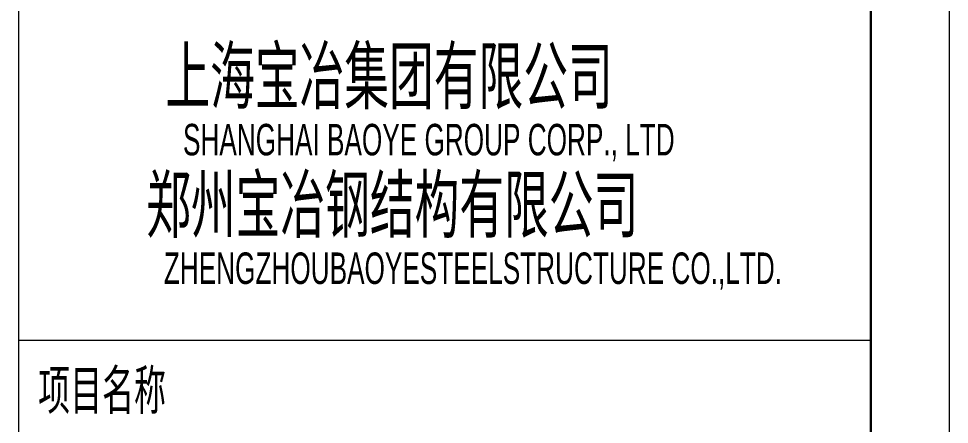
# Model space of a CAD drawing. Header units: millimetres. Extents: x 96 to 23960, y 200 to 17000.
# Drawn here: x 21596 to 23960, y 6623 to 7654 of the extents above; entities that cross this region are included whole.
import ezdxf

# ---------------------------------------------------------------- set-up
doc = ezdxf.new("R2010")
doc.units = ezdxf.units.MM
doc.linetypes.add('XKITLINE00', pattern=[0])
doc.layers.add('DrawingSheet', color=5, linetype='Continuous', lineweight=0)
doc.layers.add('OtherObjectType', color=1, linetype='Continuous', lineweight=0)
doc.styles.add('$TD_AUDIT_GENERATED_(14D)', font='ARIAL.TTF')

# ---------------------------------------------------------------- blocks, each defined once
blk = doc.blocks.new('*A5')
at = {"layer": 'DrawingSheet', "color": 5, "linetype": 'XKITLINE00', "lineweight": 0}
blk.add_line((23960, 200), (23960, 17000), dxfattribs=at)
blk = doc.blocks.new('*A7')
at = {"layer": 'OtherObjectType', "color": 7, "linetype": 'XKITLINE00', "lineweight": 0}
for p, q in [((23960, 200), (23960, 17000)), ((21596, 16811.9), (21596, 384)), ((23758.8, 16811.9), (23758.8, 384)), ((23761.2, 16814), (23761.2, 386)), ((21596, 6837.5), (23758.8, 6837.5)), ((23959.7, 6769.7), (23959.7, 6769.7))]:
    blk.add_line(p, q, dxfattribs=at)
at = {"layer": 'OtherObjectType', "color": 7, "style": '$TD_AUDIT_GENERATED_(14D)', "width": 0.595}
for s, height, p in [('\\M+5C9CF\\M+5BAA3\\M+5B1A6\\M+5D2B1\\M+5BCAF\\M+5CDC5\\M+5D3D0\\M+5CFDE\\M+5B9AB\\M+5CBBE', 140, (21968.7, 7438.9)), ('SHANGHAI BAOYE GROUP CORP., LTD', 80, (22013.5, 7306.6)), ('\\M+5D6A3\\M+5D6DD\\M+5B1A6\\M+5D2B1\\M+5B8D6\\M+5BDE1\\M+5B9B9\\M+5D3D0\\M+5CFDE\\M+5B9AB\\M+5CBBE', 140, (21920, 7112.3)), ('ZHENGZHOUBAOYESTEELSTRUCTURE CO.,LTD.', 80, (21964.8, 6980)), ('\\M+5CFEE\\M+5C4BF\\M+5C3FB\\M+5B3C6', 100, (21645.7, 6660.8))]:
    blk.add_text(s, height=height, dxfattribs=at).set_placement(p)

msp = doc.modelspace()

# ---------------------------------------------------------------- block references
at = {"lineweight": 0}
for name in ['*A5', '*A7']:
    msp.add_blockref(name, (0, 0), dxfattribs=at)

doc.saveas('drawing.dxf')
